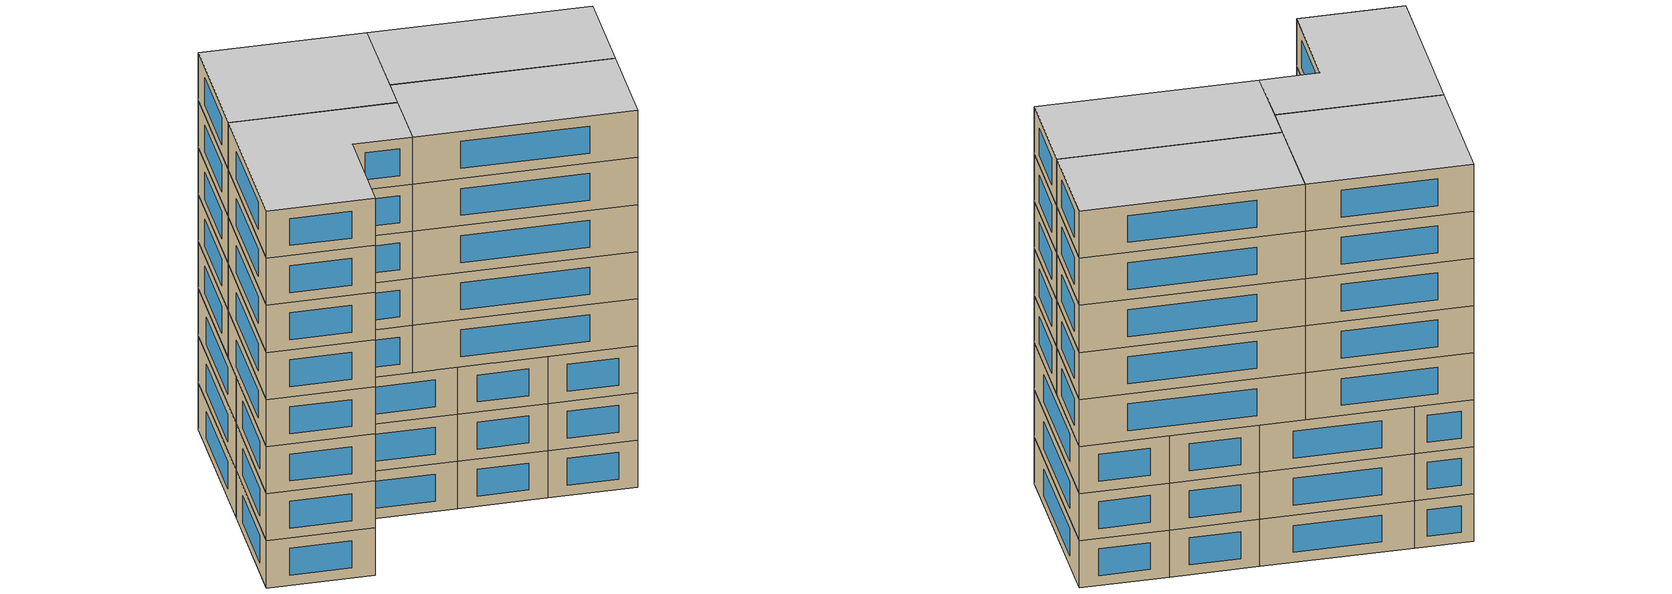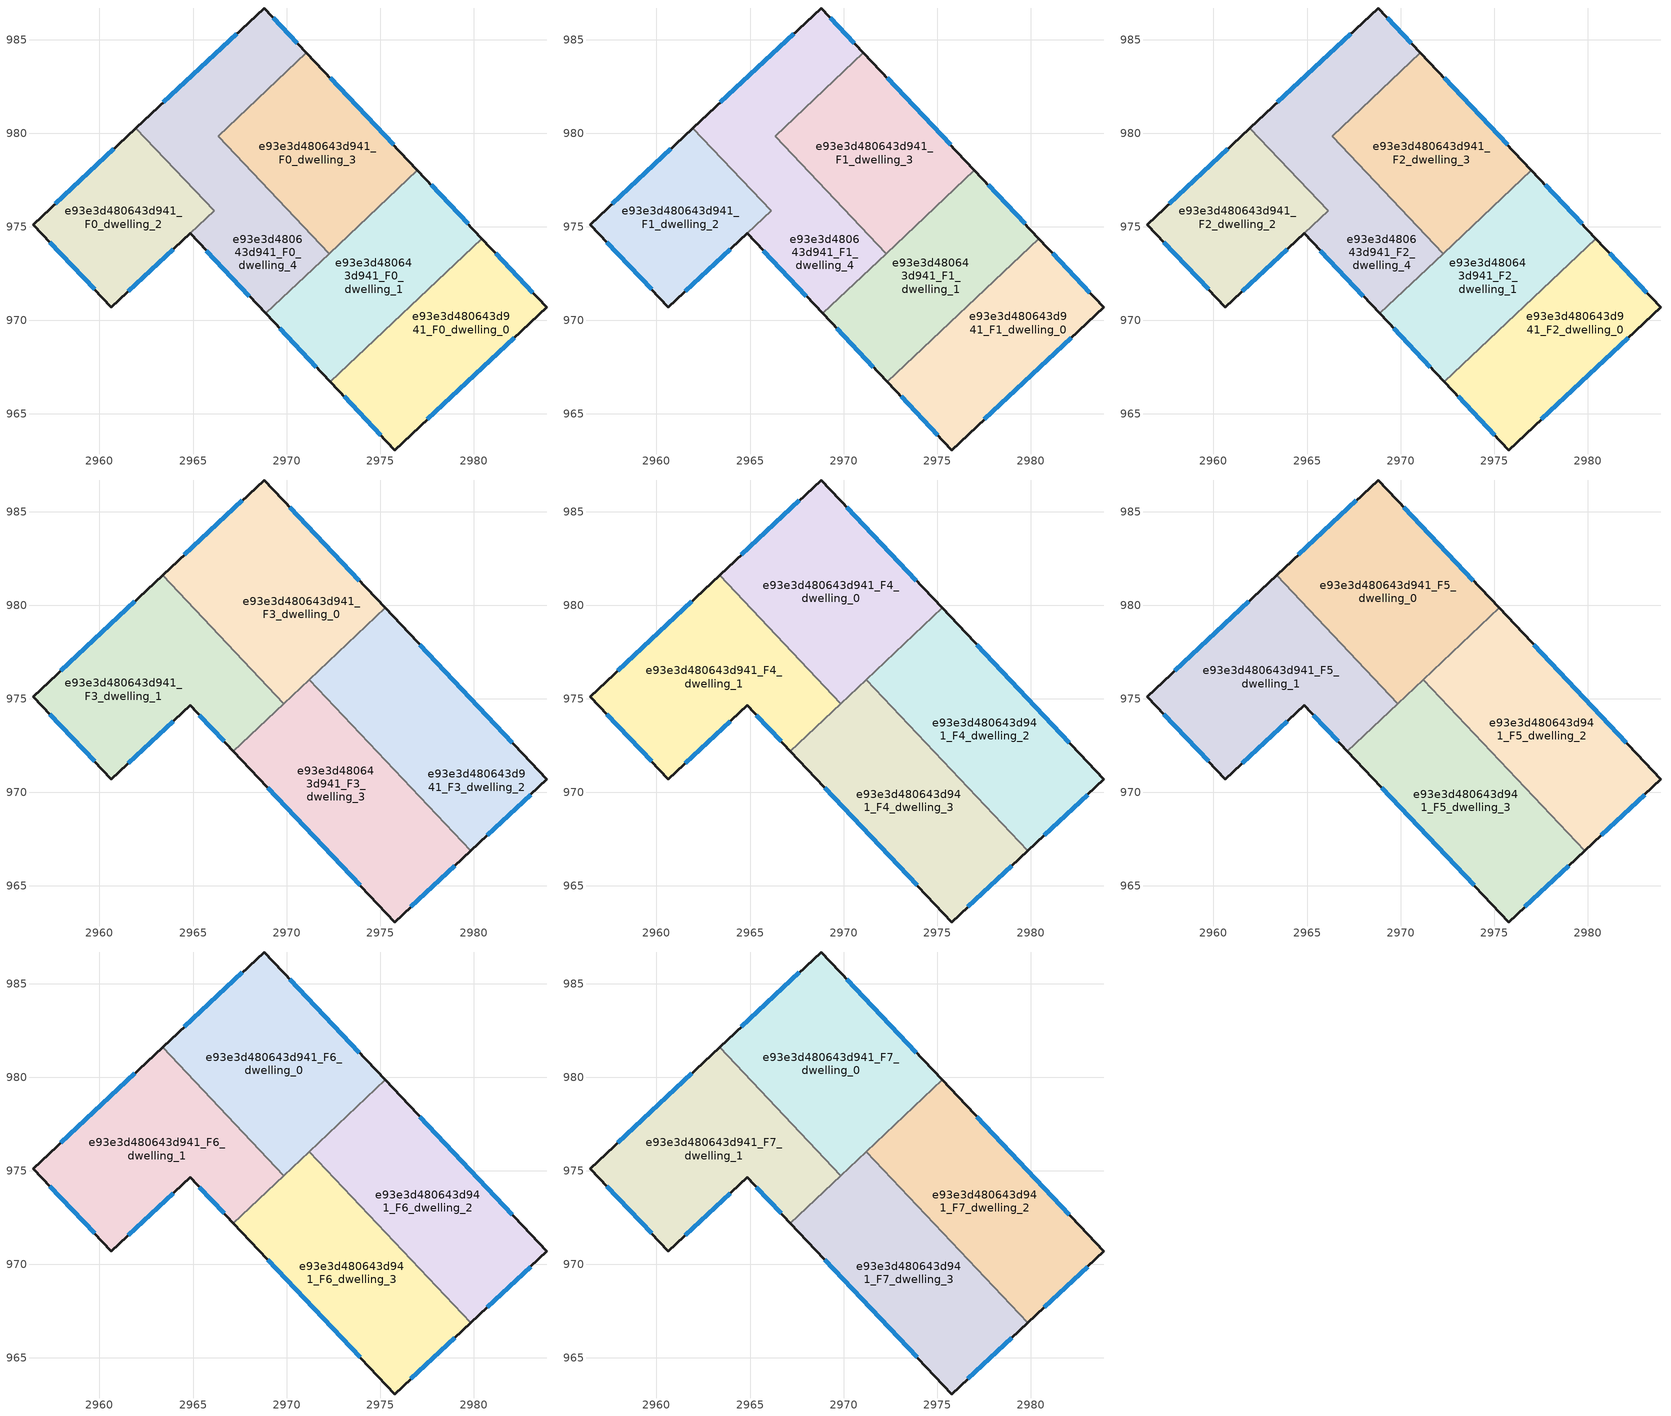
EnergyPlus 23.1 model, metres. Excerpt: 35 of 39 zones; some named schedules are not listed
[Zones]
e93e3d480643d941_F0_dwelling_0
 floor ground (EU_floor_Construction): 2980.44,974.37 2983.91,970.7 2975.78,963.07 2972.34,966.71 z0
 wall outside (EU_wall_Construction): 2972.34,966.71 2975.78,963.07 2983.91,970.7 2980.44,974.37 z0:3
 wall to e93e3d480643d941_F0_dwelling_1 (EU_wall_Construction): 2980.44,974.37 2972.34,966.71 z0:3
 window (EU_Window_Construction): 2983.17,971.49 2981.18,973.59 / 2977.52,964.71 2982.17,969.07 / 2973.07,965.93 2975.04,963.85 z0.64:2.36
e93e3d480643d941_F0_dwelling_1
 floor ground (EU_floor_Construction): 2976.99,978.03 2980.44,974.37 2972.34,966.71 2968.88,970.37 z0
 wall outside (EU_wall_Construction): 2968.88,970.37 2972.34,966.71 / 2980.44,974.37 2976.99,978.03 z0:3
 wall to e93e3d480643d941_F0_dwelling_3 (EU_wall_Construction): 2976.99,978.03 2972.27,973.57 z0:3
 wall to e93e3d480643d941_F0_dwelling_4 (EU_wall_Construction): 2972.27,973.57 2968.88,970.37 z0:3
 window (EU_Window_Construction): 2969.62,969.58 2971.6,967.5 / 2979.7,975.16 2977.73,977.24 z0.64:2.36
e93e3d480643d941_F0_dwelling_2
 floor ground (EU_floor_Construction): 2961.95,980.27 2966.12,975.85 2960.63,970.71 2956.46,975.12 z0
 wall outside (EU_wall_Construction): 2961.95,980.27 2956.46,975.12 2960.63,970.71 2964.84,974.65 z0:3
 wall to e93e3d480643d941_F0_dwelling_4 (EU_wall_Construction): 2964.84,974.65 2966.12,975.85 2961.95,980.27 z0:3
 window (EU_Window_Construction): 2957.35,974.18 2959.74,971.65 / 2960.77,979.17 2957.63,976.22 / 2961.53,971.55 2963.94,973.8 z0.64:2.36
e93e3d480643d941_F0_dwelling_3
 floor ground (EU_floor_Construction): 2971.05,984.31 2976.99,978.03 2972.27,973.57 2966.34,979.85 z0
 wall outside (EU_wall_Construction): 2976.99,978.03 2971.05,984.31 z0:3
 wall to e93e3d480643d941_F0_dwelling_4 (EU_wall_Construction): 2971.05,984.31 2966.34,979.85 2972.27,973.57 z0:3
 window (EU_Window_Construction): 2975.72,979.37 2972.32,982.96 z0.64:2.36
e93e3d480643d941_F0_dwelling_4
 floor ground (EU_floor_Construction): 2971.05,984.31 2966.34,979.85 2972.27,973.57 2968.88,970.37 2964.84,974.65 2966.12,975.85 2961.95,980.27 2968.8,986.69 z0
 wall outside (EU_wall_Construction): 2971.05,984.31 2968.8,986.69 2961.95,980.27 / 2964.84,974.65 2968.88,970.37 z0:3
 window (EU_Window_Construction): 2967.33,985.32 2963.41,981.64 / 2970.57,984.82 2969.28,986.18 / 2965.71,973.73 2968.02,971.28 z0.64:2.36
e93e3d480643d941_F1_dwelling_0
 floor to e93e3d480643d941_F0_dwelling_0 (EU_floor_Construction): 2980.44,974.37 2983.91,970.7 2975.78,963.07 2972.34,966.71 z3
 wall outside (EU_wall_Construction): 2972.34,966.71 2975.78,963.07 2983.91,970.7 2980.44,974.37 z3:6
 wall to e93e3d480643d941_F1_dwelling_1 (EU_wall_Construction): 2980.44,974.37 2972.34,966.71 z3:6
 window (EU_Window_Construction): 2983.17,971.49 2981.18,973.59 / 2977.52,964.71 2982.17,969.07 / 2973.07,965.93 2975.04,963.85 z3.64:5.36
e93e3d480643d941_F1_dwelling_1
 floor to e93e3d480643d941_F0_dwelling_1 (EU_floor_Construction): 2976.99,978.03 2980.44,974.37 2972.34,966.71 2968.88,970.37 z3
 wall outside (EU_wall_Construction): 2968.88,970.37 2972.34,966.71 / 2980.44,974.37 2976.99,978.03 z3:6
 wall to e93e3d480643d941_F1_dwelling_3 (EU_wall_Construction): 2976.99,978.03 2972.27,973.57 z3:6
 wall to e93e3d480643d941_F1_dwelling_4 (EU_wall_Construction): 2972.27,973.57 2968.88,970.37 z3:6
 window (EU_Window_Construction): 2969.62,969.58 2971.6,967.5 / 2979.7,975.16 2977.73,977.24 z3.64:5.36
e93e3d480643d941_F1_dwelling_2
 floor to e93e3d480643d941_F0_dwelling_2 (EU_floor_Construction): 2961.95,980.27 2966.12,975.85 2960.63,970.71 2956.46,975.12 z3
 wall outside (EU_wall_Construction): 2961.95,980.27 2956.46,975.12 2960.63,970.71 2964.84,974.65 z3:6
 wall to e93e3d480643d941_F1_dwelling_4 (EU_wall_Construction): 2964.84,974.65 2966.12,975.85 2961.95,980.27 z3:6
 window (EU_Window_Construction): 2957.35,974.18 2959.74,971.65 / 2960.77,979.17 2957.63,976.22 / 2961.53,971.55 2963.94,973.8 z3.64:5.36
e93e3d480643d941_F1_dwelling_3
 floor to e93e3d480643d941_F0_dwelling_3 (EU_floor_Construction): 2971.05,984.31 2976.99,978.03 2972.27,973.57 2966.34,979.85 z3
 wall outside (EU_wall_Construction): 2976.99,978.03 2971.05,984.31 z3:6
 wall to e93e3d480643d941_F1_dwelling_4 (EU_wall_Construction): 2971.05,984.31 2966.34,979.85 2972.27,973.57 z3:6
 window (EU_Window_Construction): 2975.72,979.37 2972.32,982.96 z3.64:5.36
e93e3d480643d941_F1_dwelling_4
 floor to e93e3d480643d941_F0_dwelling_4 (EU_floor_Construction): 2971.05,984.31 2966.34,979.85 2972.27,973.57 2968.88,970.37 2964.84,974.65 2966.12,975.85 2961.95,980.27 2968.8,986.69 z3
 wall outside (EU_wall_Construction): 2971.05,984.31 2968.8,986.69 2961.95,980.27 / 2964.84,974.65 2968.88,970.37 z3:6
 window (EU_Window_Construction): 2967.33,985.32 2963.41,981.64 / 2970.57,984.82 2969.28,986.18 / 2965.71,973.73 2968.02,971.28 z3.64:5.36
e93e3d480643d941_F2_dwelling_0
 floor to e93e3d480643d941_F1_dwelling_0 (EU_floor_Construction): 2980.44,974.37 2983.91,970.7 2975.78,963.07 2972.34,966.71 z6
 wall outside (EU_wall_Construction): 2972.34,966.71 2975.78,963.07 2983.91,970.7 2980.44,974.37 z6:9
 wall to e93e3d480643d941_F2_dwelling_1 (EU_wall_Construction): 2980.44,974.37 2972.34,966.71 z6:9
 window (EU_Window_Construction): 2983.17,971.49 2981.18,973.59 / 2977.52,964.71 2982.17,969.07 / 2973.07,965.93 2975.04,963.85 z6.64:8.36
e93e3d480643d941_F2_dwelling_1
 floor to e93e3d480643d941_F1_dwelling_1 (EU_floor_Construction): 2976.99,978.03 2980.44,974.37 2972.34,966.71 2968.88,970.37 z6
 wall outside (EU_wall_Construction): 2968.88,970.37 2972.34,966.71 / 2980.44,974.37 2976.99,978.03 z6:9
 wall to e93e3d480643d941_F2_dwelling_3 (EU_wall_Construction): 2976.99,978.03 2972.27,973.57 z6:9
 wall to e93e3d480643d941_F2_dwelling_4 (EU_wall_Construction): 2972.27,973.57 2968.88,970.37 z6:9
 window (EU_Window_Construction): 2969.62,969.58 2971.6,967.5 / 2979.7,975.16 2977.73,977.24 z6.64:8.36
 ceiling adiabatic (EU_roof_Construction): 2976.39,970.55 2972.94,974.2 2968.88,970.37 2972.34,966.71 z9
e93e3d480643d941_F2_dwelling_2
 floor to e93e3d480643d941_F1_dwelling_2 (EU_floor_Construction): 2961.95,980.27 2966.12,975.85 2960.63,970.71 2956.46,975.12 z6
 wall outside (EU_wall_Construction): 2961.95,980.27 2956.46,975.12 2960.63,970.71 2964.84,974.65 z6:9
 wall to e93e3d480643d941_F2_dwelling_4 (EU_wall_Construction): 2964.84,974.65 2966.12,975.85 2961.95,980.27 z6:9
 window (EU_Window_Construction): 2957.35,974.18 2959.74,971.65 / 2960.77,979.17 2957.63,976.22 / 2961.53,971.55 2963.94,973.8 z6.64:8.36
e93e3d480643d941_F2_dwelling_3
 floor to e93e3d480643d941_F1_dwelling_3 (EU_floor_Construction): 2971.05,984.31 2976.99,978.03 2972.27,973.57 2966.34,979.85 z6
 wall outside (EU_wall_Construction): 2976.99,978.03 2971.05,984.31 z6:9
 wall to e93e3d480643d941_F2_dwelling_4 (EU_wall_Construction): 2971.05,984.31 2966.34,979.85 2972.27,973.57 z6:9
 window (EU_Window_Construction): 2975.72,979.37 2972.32,982.96 z6.64:8.36
 ceiling adiabatic (EU_roof_Construction): 2975.26,979.86 2971.05,984.31 2966.34,979.85 2970.54,975.4 z9
e93e3d480643d941_F2_dwelling_4
 floor to e93e3d480643d941_F1_dwelling_4 (EU_floor_Construction): 2971.05,984.31 2966.34,979.85 2972.27,973.57 2968.88,970.37 2964.84,974.65 2966.12,975.85 2961.95,980.27 2968.8,986.69 z6
 wall outside (EU_wall_Construction): 2971.05,984.31 2968.8,986.69 2961.95,980.27 / 2964.84,974.65 2968.88,970.37 z6:9
 window (EU_Window_Construction): 2967.33,985.32 2963.41,981.64 / 2970.57,984.82 2969.28,986.18 / 2965.71,973.73 2968.02,971.28 z6.64:8.36
e93e3d480643d941_F3_dwelling_0
 floor to e93e3d480643d941_F2_dwelling_4 (EU_floor_Construction): 2968.8,986.69 2971.05,984.31 2966.34,979.85 2970.54,975.4 2969.85,974.75 2963.37,981.6 z9
 floor adiabatic (EU_floor_Construction): 2971.05,984.31 2975.26,979.86 2970.54,975.4 2966.34,979.85 z9
 wall outside (EU_wall_Construction): 2975.26,979.86 2968.8,986.69 2963.37,981.6 z9:12
 wall to e93e3d480643d941_F3_dwelling_1 (EU_wall_Construction): 2963.37,981.6 2969.85,974.75 z9:12
 wall to e93e3d480643d941_F3_dwelling_2 (EU_wall_Construction): 2971.21,976.03 2975.26,979.86 z9:12
 wall to e93e3d480643d941_F3_dwelling_3 (EU_wall_Construction): 2969.85,974.75 2971.21,976.03 z9:12
 window (EU_Window_Construction): 2967.64,985.6 2964.53,982.69 / 2973.88,981.32 2970.18,985.23 z9.64:11.36
e93e3d480643d941_F3_dwelling_1
 floor to e93e3d480643d941_F2_dwelling_2 (EU_floor_Construction): 2961.95,980.27 2966.12,975.85 2960.63,970.71 2956.46,975.12 z9
 floor to e93e3d480643d941_F2_dwelling_4 (EU_floor_Construction): 2963.37,981.6 2969.85,974.75 2967.16,972.2 2964.84,974.65 2966.12,975.85 2961.95,980.27 z9
 wall outside (EU_wall_Construction): 2963.37,981.6 2956.46,975.12 2960.63,970.71 2964.84,974.65 2967.16,972.2 z9:12
 wall to e93e3d480643d941_F3_dwelling_3 (EU_wall_Construction): 2967.16,972.2 2969.85,974.75 z9:12
 window (EU_Window_Construction): 2965.34,974.12 2966.66,972.72 / 2961.53,971.55 2963.94,973.8 / 2957.35,974.18 2959.74,971.65 / 2961.89,980.22 2957.94,976.51 z9.64:11.36
e93e3d480643d941_F3_dwelling_2
 floor to e93e3d480643d941_F2_dwelling_0 (EU_floor_Construction): 2980.44,974.37 2983.91,970.7 2979.85,966.89 2976.39,970.55 z9
 floor to e93e3d480643d941_F2_dwelling_1 (EU_floor_Construction): 2976.99,978.03 2980.44,974.37 2976.39,970.55 2972.94,974.2 z9
 floor to e93e3d480643d941_F2_dwelling_3 (EU_floor_Construction): 2975.26,979.86 2976.99,978.03 2972.94,974.2 2971.21,976.03 z9
 wall outside (EU_wall_Construction): 2979.85,966.89 2983.91,970.7 2975.26,979.86 z9:12
 wall to e93e3d480643d941_F3_dwelling_3 (EU_wall_Construction): 2971.21,976.03 2979.85,966.89 z9:12
 window (EU_Window_Construction): 2982.06,972.66 2977.11,977.89 / 2980.72,967.71 2983.04,969.89 z9.64:11.36
e93e3d480643d941_F3_dwelling_3
 floor to e93e3d480643d941_F2_dwelling_0 (EU_floor_Construction): 2976.39,970.55 2979.85,966.89 2975.78,963.07 2972.34,966.71 z9
 floor to e93e3d480643d941_F2_dwelling_3 (EU_floor_Construction): 2971.21,976.03 2972.94,974.2 2972.27,973.57 2970.54,975.4 z9
 floor to e93e3d480643d941_F2_dwelling_4 (EU_floor_Construction): 2970.54,975.4 2972.27,973.57 2968.88,970.37 2967.16,972.2 z9
 floor adiabatic (EU_floor_Construction): 2972.94,974.2 2976.39,970.55 2972.34,966.71 2968.88,970.37 z9
 wall outside (EU_wall_Construction): 2967.16,972.2 2975.78,963.07 2979.85,966.89 z9:12
 window (EU_Window_Construction): 2976.65,963.89 2978.98,966.07 / 2969,970.24 2973.93,965.03 z9.64:11.36
e93e3d480643d941_F4_dwelling_0
 floor to e93e3d480643d941_F3_dwelling_0 (EU_floor_Construction): 2968.8,986.69 2975.26,979.86 2969.85,974.75 2963.37,981.6 z12
 wall outside (EU_wall_Construction): 2975.26,979.86 2968.8,986.69 2963.37,981.6 z12:15
 wall to e93e3d480643d941_F4_dwelling_1 (EU_wall_Construction): 2963.37,981.6 2969.85,974.75 z12:15
 wall to e93e3d480643d941_F4_dwelling_2 (EU_wall_Construction): 2971.21,976.03 2975.26,979.86 z12:15
 wall to e93e3d480643d941_F4_dwelling_3 (EU_wall_Construction): 2969.85,974.75 2971.21,976.03 z12:15
 window (EU_Window_Construction): 2967.64,985.6 2964.53,982.69 / 2973.88,981.32 2970.18,985.23 z12.64:14.36
e93e3d480643d941_F4_dwelling_1
 floor to e93e3d480643d941_F3_dwelling_1 (EU_floor_Construction): 2963.37,981.6 2969.85,974.75 2967.16,972.2 2964.84,974.65 2960.63,970.71 2956.46,975.12 z12
 wall outside (EU_wall_Construction): 2963.37,981.6 2956.46,975.12 2960.63,970.71 2964.84,974.65 2967.16,972.2 z12:15
 wall to e93e3d480643d941_F4_dwelling_3 (EU_wall_Construction): 2967.16,972.2 2969.85,974.75 z12:15
 window (EU_Window_Construction): 2965.34,974.12 2966.66,972.72 / 2961.53,971.55 2963.94,973.8 / 2957.35,974.18 2959.74,971.65 / 2961.89,980.22 2957.94,976.51 z12.64:14.36
e93e3d480643d941_F4_dwelling_2
 floor to e93e3d480643d941_F3_dwelling_2 (EU_floor_Construction): 2975.26,979.86 2983.91,970.7 2979.85,966.89 2971.21,976.03 z12
 wall outside (EU_wall_Construction): 2979.85,966.89 2983.91,970.7 2975.26,979.86 z12:15
 wall to e93e3d480643d941_F4_dwelling_3 (EU_wall_Construction): 2971.21,976.03 2979.85,966.89 z12:15
 window (EU_Window_Construction): 2982.06,972.66 2977.11,977.89 / 2980.72,967.71 2983.04,969.89 z12.64:14.36
e93e3d480643d941_F4_dwelling_3
 floor to e93e3d480643d941_F3_dwelling_3 (EU_floor_Construction): 2971.21,976.03 2979.85,966.89 2975.78,963.07 2967.16,972.2 z12
 wall outside (EU_wall_Construction): 2967.16,972.2 2975.78,963.07 2979.85,966.89 z12:15
 window (EU_Window_Construction): 2976.65,963.89 2978.98,966.07 / 2969,970.24 2973.93,965.03 z12.64:14.36
e93e3d480643d941_F5_dwelling_0
 floor to e93e3d480643d941_F4_dwelling_0 (EU_floor_Construction): 2968.8,986.69 2975.26,979.86 2969.85,974.75 2963.37,981.6 z15
 wall outside (EU_wall_Construction): 2975.26,979.86 2968.8,986.69 2963.37,981.6 z15:18
 wall to e93e3d480643d941_F5_dwelling_1 (EU_wall_Construction): 2963.37,981.6 2969.85,974.75 z15:18
 wall to e93e3d480643d941_F5_dwelling_2 (EU_wall_Construction): 2971.21,976.03 2975.26,979.86 z15:18
 wall to e93e3d480643d941_F5_dwelling_3 (EU_wall_Construction): 2969.85,974.75 2971.21,976.03 z15:18
 window (EU_Window_Construction): 2967.64,985.6 2964.53,982.69 / 2973.88,981.32 2970.18,985.23 z15.64:17.36
e93e3d480643d941_F5_dwelling_1
 floor to e93e3d480643d941_F4_dwelling_1 (EU_floor_Construction): 2963.37,981.6 2969.85,974.75 2967.16,972.2 2964.84,974.65 2960.63,970.71 2956.46,975.12 z15
 wall outside (EU_wall_Construction): 2963.37,981.6 2956.46,975.12 2960.63,970.71 2964.84,974.65 2967.16,972.2 z15:18
 wall to e93e3d480643d941_F5_dwelling_3 (EU_wall_Construction): 2967.16,972.2 2969.85,974.75 z15:18
 window (EU_Window_Construction): 2965.34,974.12 2966.66,972.72 / 2961.53,971.55 2963.94,973.8 / 2957.35,974.18 2959.74,971.65 / 2961.89,980.22 2957.94,976.51 z15.64:17.36
e93e3d480643d941_F5_dwelling_2
 floor to e93e3d480643d941_F4_dwelling_2 (EU_floor_Construction): 2975.26,979.86 2983.91,970.7 2979.85,966.89 2971.21,976.03 z15
 wall outside (EU_wall_Construction): 2979.85,966.89 2983.91,970.7 2975.26,979.86 z15:18
 wall to e93e3d480643d941_F5_dwelling_3 (EU_wall_Construction): 2971.21,976.03 2979.85,966.89 z15:18
 window (EU_Window_Construction): 2982.06,972.66 2977.11,977.89 / 2980.72,967.71 2983.04,969.89 z15.64:17.36
e93e3d480643d941_F5_dwelling_3
 floor to e93e3d480643d941_F4_dwelling_3 (EU_floor_Construction): 2971.21,976.03 2979.85,966.89 2975.78,963.07 2967.16,972.2 z15
 wall outside (EU_wall_Construction): 2967.16,972.2 2975.78,963.07 2979.85,966.89 z15:18
 window (EU_Window_Construction): 2976.65,963.89 2978.98,966.07 / 2969,970.24 2973.93,965.03 z15.64:17.36
e93e3d480643d941_F6_dwelling_0
 floor to e93e3d480643d941_F5_dwelling_0 (EU_floor_Construction): 2968.8,986.69 2975.26,979.86 2969.85,974.75 2963.37,981.6 z18
 wall outside (EU_wall_Construction): 2975.26,979.86 2968.8,986.69 2963.37,981.6 z18:21
 wall to e93e3d480643d941_F6_dwelling_1 (EU_wall_Construction): 2963.37,981.6 2969.85,974.75 z18:21
 wall to e93e3d480643d941_F6_dwelling_2 (EU_wall_Construction): 2971.21,976.03 2975.26,979.86 z18:21
 wall to e93e3d480643d941_F6_dwelling_3 (EU_wall_Construction): 2969.85,974.75 2971.21,976.03 z18:21
 window (EU_Window_Construction): 2967.64,985.6 2964.53,982.69 / 2973.88,981.32 2970.18,985.23 z18.64:20.36
e93e3d480643d941_F6_dwelling_1
 floor to e93e3d480643d941_F5_dwelling_1 (EU_floor_Construction): 2963.37,981.6 2969.85,974.75 2967.16,972.2 2964.84,974.65 2960.63,970.71 2956.46,975.12 z18
 wall outside (EU_wall_Construction): 2963.37,981.6 2956.46,975.12 2960.63,970.71 2964.84,974.65 2967.16,972.2 z18:21
 wall to e93e3d480643d941_F6_dwelling_3 (EU_wall_Construction): 2967.16,972.2 2969.85,974.75 z18:21
 window (EU_Window_Construction): 2965.34,974.12 2966.66,972.72 / 2961.53,971.55 2963.94,973.8 / 2957.35,974.18 2959.74,971.65 / 2961.89,980.22 2957.94,976.51 z18.64:20.36
e93e3d480643d941_F6_dwelling_2
 floor to e93e3d480643d941_F5_dwelling_2 (EU_floor_Construction): 2975.26,979.86 2983.91,970.7 2979.85,966.89 2971.21,976.03 z18
 wall outside (EU_wall_Construction): 2979.85,966.89 2983.91,970.7 2975.26,979.86 z18:21
 wall to e93e3d480643d941_F6_dwelling_3 (EU_wall_Construction): 2971.21,976.03 2979.85,966.89 z18:21
 window (EU_Window_Construction): 2982.06,972.66 2977.11,977.89 / 2980.72,967.71 2983.04,969.89 z18.64:20.36
e93e3d480643d941_F6_dwelling_3
 floor to e93e3d480643d941_F5_dwelling_3 (EU_floor_Construction): 2971.21,976.03 2979.85,966.89 2975.78,963.07 2967.16,972.2 z18
 wall outside (EU_wall_Construction): 2967.16,972.2 2975.78,963.07 2979.85,966.89 z18:21
 window (EU_Window_Construction): 2976.65,963.89 2978.98,966.07 / 2969,970.24 2973.93,965.03 z18.64:20.36
e93e3d480643d941_F7_dwelling_0
 floor to e93e3d480643d941_F6_dwelling_0 (EU_floor_Construction): 2968.8,986.69 2975.26,979.86 2969.85,974.75 2963.37,981.6 z21
 wall outside (EU_wall_Construction): 2975.26,979.86 2968.8,986.69 2963.37,981.6 z21:24
 wall to e93e3d480643d941_F7_dwelling_1 (EU_wall_Construction): 2963.37,981.6 2969.85,974.75 z21:24
 wall to e93e3d480643d941_F7_dwelling_2 (EU_wall_Construction): 2971.21,976.03 2975.26,979.86 z21:24
 wall to e93e3d480643d941_F7_dwelling_3 (EU_wall_Construction): 2969.85,974.75 2971.21,976.03 z21:24
 window (EU_Window_Construction): 2967.64,985.6 2964.53,982.69 / 2973.88,981.32 2970.18,985.23 z21.64:23.36
 ceiling to e93e3d480643d941_F8_dwelling_0 (EU_floor_Construction): 2975.26,979.86 2968.8,986.69 2963.37,981.6 2969.85,974.75 z24
e93e3d480643d941_F7_dwelling_1
 floor to e93e3d480643d941_F6_dwelling_1 (EU_floor_Construction): 2963.37,981.6 2969.85,974.75 2967.16,972.2 2964.84,974.65 2960.63,970.71 2956.46,975.12 z21
 wall outside (EU_wall_Construction): 2963.37,981.6 2956.46,975.12 2960.63,970.71 2964.84,974.65 2967.16,972.2 z21:24
 wall to e93e3d480643d941_F7_dwelling_3 (EU_wall_Construction): 2967.16,972.2 2969.85,974.75 z21:24
 window (EU_Window_Construction): 2965.34,974.12 2966.66,972.72 / 2961.53,971.55 2963.94,973.8 / 2957.35,974.18 2959.74,971.65 / 2961.89,980.22 2957.94,976.51 z21.64:23.36
 ceiling to e93e3d480643d941_F8_dwelling_1 (EU_floor_Construction): 2967.16,972.2 2969.85,974.75 2963.37,981.6 2956.46,975.12 2960.63,970.71 2964.84,974.65 z24
e93e3d480643d941_F7_dwelling_2
 floor to e93e3d480643d941_F6_dwelling_2 (EU_floor_Construction): 2975.26,979.86 2983.91,970.7 2979.85,966.89 2971.21,976.03 z21
 wall outside (EU_wall_Construction): 2979.85,966.89 2983.91,970.7 2975.26,979.86 z21:24
 wall to e93e3d480643d941_F7_dwelling_3 (EU_wall_Construction): 2971.21,976.03 2979.85,966.89 z21:24
 window (EU_Window_Construction): 2982.06,972.66 2977.11,977.89 / 2980.72,967.71 2983.04,969.89 z21.64:23.36
 ceiling to e93e3d480643d941_F8_dwelling_2 (EU_floor_Construction): 2983.91,970.7 2975.26,979.86 2971.21,976.03 2979.85,966.89 z24
e93e3d480643d941_F7_dwelling_3
 floor to e93e3d480643d941_F6_dwelling_3 (EU_floor_Construction): 2971.21,976.03 2979.85,966.89 2975.78,963.07 2967.16,972.2 z21
 wall outside (EU_wall_Construction): 2967.16,972.2 2975.78,963.07 2979.85,966.89 z21:24
 window (EU_Window_Construction): 2976.65,963.89 2978.98,966.07 / 2969,970.24 2973.93,965.03 z21.64:23.36
 ceiling to e93e3d480643d941_F8_dwelling_3 (EU_floor_Construction): 2979.85,966.89 2971.21,976.03 2967.16,972.2 2975.78,963.07 z24
[Building]
EU S2 Campaign: North Axis=0; Terrain=City; Solar Distribution=FullExterior
[Site:Location]
Yerevan-Zvartnots.Intl.AP: Latitude=40.15; Longitude=44.383; Time Zone=4; Elevation=854
[SizingPeriod:WeatherFileDays]
AnnualSizingPeriod: Begin Month=1; Begin Day of Month=1; End Month=12; End Day of Month=31; Day of Week for Start Day=Monday; Use Weather File Daylight Saving Period=No; Use Weather File Rain and Snow Indicators=No
[MATERIAL]
EU_InternalMass_Material: Roughness=MediumRough; Thickness=0.1; Conductivity=1; Density=1800; Specific Heat=900; Thermal Absorptance=0.9; Solar Absorptance=0.7; Visible Absorptance=0.7
[MATERIAL:NOMASS] Roughness=MediumRough; Thermal Absorptance=0.9; Solar Absorptance=0.7; Visible Absorptance=0.7
Name | Thermal Resistance
EU_wall_NoMass | 1.05043
EU_roof_NoMass | 1.45357
EU_floor_NoMass | 0.478065
[WINDOWMATERIAL:SIMPLEGLAZINGSYSTEM]
EU_Window_SimpleGlazing: UFactor=2.5566; Solar Heat Gain Coefficient=0.75; Visible Transmittance=0.75
[CONSTRUCTION]
EU_wall_Construction: EU_wall_NoMass
EU_roof_Construction: EU_roof_NoMass
EU_floor_Construction: EU_floor_NoMass
EU_Window_Construction: EU_Window_SimpleGlazing
EU_InternalMass_Construction: EU_InternalMass_Material
[ZONE] Type=1; Multiplier=1; Ceiling Height=autocalculate; Floor Area=autocalculate; Part of Total Floor Area=Yes
Name | Volume
e93e3d480643d941_F0_dwelling_0; e93e3d480643d941_F1_dwelling_0; e93e3d480643d941_F2_dwelling_0 | 168.236
e93e3d480643d941_F3_dwelling_0; e93e3d480643d941_F4_dwelling_0; e93e3d480643d941_F5_dwelling_0; e93e3d480643d941_F6_dwelling_0; e93e3d480643d941_F7_dwelling_0 | 210.327
e93e3d480643d941_F0_dwelling_1; e93e3d480643d941_F1_dwelling_1; e93e3d480643d941_F2_dwelling_1 | 168.291
e93e3d480643d941_F3_dwelling_1; e93e3d480643d941_F4_dwelling_1; e93e3d480643d941_F5_dwelling_1; e93e3d480643d941_F6_dwelling_1; e93e3d480643d941_F7_dwelling_1 | 210.315
e93e3d480643d941_F0_dwelling_2; e93e3d480643d941_F1_dwelling_2; e93e3d480643d941_F2_dwelling_2 | 137.236
e93e3d480643d941_F3_dwelling_2; e93e3d480643d941_F4_dwelling_2; e93e3d480643d941_F5_dwelling_2; e93e3d480643d941_F6_dwelling_2; e93e3d480643d941_F7_dwelling_2 | 210.311
e93e3d480643d941_F0_dwelling_3; e93e3d480643d941_F1_dwelling_3; e93e3d480643d941_F2_dwelling_3 | 168.242
e93e3d480643d941_F3_dwelling_3; e93e3d480643d941_F4_dwelling_3; e93e3d480643d941_F5_dwelling_3; e93e3d480643d941_F6_dwelling_3; e93e3d480643d941_F7_dwelling_3 | 210.343
e93e3d480643d941_F0_dwelling_4; e93e3d480643d941_F1_dwelling_4; e93e3d480643d941_F2_dwelling_4 | 199.29
[INTERNALMASS] Construction=EU_InternalMass_Construction
Name | Zone or ZoneList | Surface Area
e93e3d480643d941_F0_dwelling_0_EU_InternalMass | e93e3d480643d941_F0_dwelling_0 | 56.0788
e93e3d480643d941_F0_dwelling_1_EU_InternalMass | e93e3d480643d941_F0_dwelling_1 | 56.0972
e93e3d480643d941_F0_dwelling_2_EU_InternalMass | e93e3d480643d941_F0_dwelling_2 | 45.7455
e93e3d480643d941_F0_dwelling_3_EU_InternalMass | e93e3d480643d941_F0_dwelling_3 | 56.0785
e93e3d480643d941_F0_dwelling_4_EU_InternalMass | e93e3d480643d941_F0_dwelling_4 | 66.4307
e93e3d480643d941_F1_dwelling_0_EU_InternalMass | e93e3d480643d941_F1_dwelling_0 | 56.0788
e93e3d480643d941_F1_dwelling_1_EU_InternalMass | e93e3d480643d941_F1_dwelling_1 | 56.0972
e93e3d480643d941_F1_dwelling_2_EU_InternalMass | e93e3d480643d941_F1_dwelling_2 | 45.7455
e93e3d480643d941_F1_dwelling_3_EU_InternalMass | e93e3d480643d941_F1_dwelling_3 | 56.0785
e93e3d480643d941_F1_dwelling_4_EU_InternalMass | e93e3d480643d941_F1_dwelling_4 | 66.4307
e93e3d480643d941_F2_dwelling_0_EU_InternalMass | e93e3d480643d941_F2_dwelling_0 | 56.0788
e93e3d480643d941_F2_dwelling_1_EU_InternalMass | e93e3d480643d941_F2_dwelling_1 | 56.0972
e93e3d480643d941_F2_dwelling_2_EU_InternalMass | e93e3d480643d941_F2_dwelling_2 | 45.7455
e93e3d480643d941_F2_dwelling_3_EU_InternalMass | e93e3d480643d941_F2_dwelling_3 | 56.0785
e93e3d480643d941_F2_dwelling_4_EU_InternalMass | e93e3d480643d941_F2_dwelling_4 | 66.4307
e93e3d480643d941_F3_dwelling_0_EU_InternalMass | e93e3d480643d941_F3_dwelling_0 | 70.1091
e93e3d480643d941_F3_dwelling_1_EU_InternalMass | e93e3d480643d941_F3_dwelling_1 | 70.1051
e93e3d480643d941_F3_dwelling_2_EU_InternalMass | e93e3d480643d941_F3_dwelling_2 | 70.1038
e93e3d480643d941_F3_dwelling_3_EU_InternalMass | e93e3d480643d941_F3_dwelling_3 | 70.1142
e93e3d480643d941_F4_dwelling_0_EU_InternalMass | e93e3d480643d941_F4_dwelling_0 | 70.1091
e93e3d480643d941_F4_dwelling_1_EU_InternalMass | e93e3d480643d941_F4_dwelling_1 | 70.1051
e93e3d480643d941_F4_dwelling_2_EU_InternalMass | e93e3d480643d941_F4_dwelling_2 | 70.1038
e93e3d480643d941_F4_dwelling_3_EU_InternalMass | e93e3d480643d941_F4_dwelling_3 | 70.1142
e93e3d480643d941_F5_dwelling_0_EU_InternalMass | e93e3d480643d941_F5_dwelling_0 | 70.1091
e93e3d480643d941_F5_dwelling_1_EU_InternalMass | e93e3d480643d941_F5_dwelling_1 | 70.1051
e93e3d480643d941_F5_dwelling_2_EU_InternalMass | e93e3d480643d941_F5_dwelling_2 | 70.1038
e93e3d480643d941_F5_dwelling_3_EU_InternalMass | e93e3d480643d941_F5_dwelling_3 | 70.1142
e93e3d480643d941_F6_dwelling_0_EU_InternalMass | e93e3d480643d941_F6_dwelling_0 | 70.1091
e93e3d480643d941_F6_dwelling_1_EU_InternalMass | e93e3d480643d941_F6_dwelling_1 | 70.1051
e93e3d480643d941_F6_dwelling_2_EU_InternalMass | e93e3d480643d941_F6_dwelling_2 | 70.1038
e93e3d480643d941_F6_dwelling_3_EU_InternalMass | e93e3d480643d941_F6_dwelling_3 | 70.1142
e93e3d480643d941_F7_dwelling_0_EU_InternalMass | e93e3d480643d941_F7_dwelling_0 | 70.1091
e93e3d480643d941_F7_dwelling_1_EU_InternalMass | e93e3d480643d941_F7_dwelling_1 | 70.1051
e93e3d480643d941_F7_dwelling_2_EU_InternalMass | e93e3d480643d941_F7_dwelling_2 | 70.1038
e93e3d480643d941_F7_dwelling_3_EU_InternalMass | e93e3d480643d941_F7_dwelling_3 | 70.1142
[OTHEREQUIPMENT] Fuel Type=Electricity; Design Level Calculation Method=Watts/Area; Power per Zone Floor Area=1; Fraction Latent=0; Fraction Radiant=0; Fraction Lost=0; Carbon Dioxide Generation Rate=0; EndUse Subcategory=EU_Step8_InternalGains
Name | Zone or ZoneList or Space or SpaceList | Schedule
EU_Step8_InternalGain_e93e3d480643d941_F0_dwelling_0_f000 | e93e3d480643d941_F0_dwelling_0 | EU_Step8_GainSchedule_e93e3d480643d941_F0_dwelling_0_f000
EU_Step8_InternalGain_e93e3d480643d941_F0_dwelling_1_f000 | e93e3d480643d941_F0_dwelling_1 | EU_Step8_GainSchedule_e93e3d480643d941_F0_dwelling_1_f000
EU_Step8_InternalGain_e93e3d480643d941_F0_dwelling_2_f000 | e93e3d480643d941_F0_dwelling_2 | EU_Step8_GainSchedule_e93e3d480643d941_F0_dwelling_2_f000
EU_Step8_InternalGain_e93e3d480643d941_F0_dwelling_3_f000 | e93e3d480643d941_F0_dwelling_3 | EU_Step8_GainSchedule_e93e3d480643d941_F0_dwelling_3_f000
EU_Step8_InternalGain_e93e3d480643d941_F0_dwelling_4_f000 | e93e3d480643d941_F0_dwelling_4 | EU_Step8_GainSchedule_e93e3d480643d941_F0_dwelling_4_f000
EU_Step8_InternalGain_e93e3d480643d941_F1_dwelling_0_f000 | e93e3d480643d941_F1_dwelling_0 | EU_Step8_GainSchedule_e93e3d480643d941_F1_dwelling_0_f000
EU_Step8_InternalGain_e93e3d480643d941_F1_dwelling_1_f000 | e93e3d480643d941_F1_dwelling_1 | EU_Step8_GainSchedule_e93e3d480643d941_F1_dwelling_1_f000
EU_Step8_InternalGain_e93e3d480643d941_F1_dwelling_2_f000 | e93e3d480643d941_F1_dwelling_2 | EU_Step8_GainSchedule_e93e3d480643d941_F1_dwelling_2_f000
EU_Step8_InternalGain_e93e3d480643d941_F1_dwelling_3_f000 | e93e3d480643d941_F1_dwelling_3 | EU_Step8_GainSchedule_e93e3d480643d941_F1_dwelling_3_f000
EU_Step8_InternalGain_e93e3d480643d941_F1_dwelling_4_f000 | e93e3d480643d941_F1_dwelling_4 | EU_Step8_GainSchedule_e93e3d480643d941_F1_dwelling_4_f000
EU_Step8_InternalGain_e93e3d480643d941_F2_dwelling_0_f000 | e93e3d480643d941_F2_dwelling_0 | EU_Step8_GainSchedule_e93e3d480643d941_F2_dwelling_0_f000
EU_Step8_InternalGain_e93e3d480643d941_F2_dwelling_1_f000 | e93e3d480643d941_F2_dwelling_1 | EU_Step8_GainSchedule_e93e3d480643d941_F2_dwelling_1_f000
EU_Step8_InternalGain_e93e3d480643d941_F2_dwelling_2_f000 | e93e3d480643d941_F2_dwelling_2 | EU_Step8_GainSchedule_e93e3d480643d941_F2_dwelling_2_f000
EU_Step8_InternalGain_e93e3d480643d941_F2_dwelling_3_f000 | e93e3d480643d941_F2_dwelling_3 | EU_Step8_GainSchedule_e93e3d480643d941_F2_dwelling_3_f000
EU_Step8_InternalGain_e93e3d480643d941_F2_dwelling_4_f000 | e93e3d480643d941_F2_dwelling_4 | EU_Step8_GainSchedule_e93e3d480643d941_F2_dwelling_4_f000
EU_Step8_InternalGain_e93e3d480643d941_F3_dwelling_0_f000 | e93e3d480643d941_F3_dwelling_0 | EU_Step8_GainSchedule_e93e3d480643d941_F3_dwelling_0_f000
EU_Step8_InternalGain_e93e3d480643d941_F3_dwelling_1_f000 | e93e3d480643d941_F3_dwelling_1 | EU_Step8_GainSchedule_e93e3d480643d941_F3_dwelling_1_f000
EU_Step8_InternalGain_e93e3d480643d941_F3_dwelling_2_f000 | e93e3d480643d941_F3_dwelling_2 | EU_Step8_GainSchedule_e93e3d480643d941_F3_dwelling_2_f000
EU_Step8_InternalGain_e93e3d480643d941_F3_dwelling_3_f000 | e93e3d480643d941_F3_dwelling_3 | EU_Step8_GainSchedule_e93e3d480643d941_F3_dwelling_3_f000
EU_Step8_InternalGain_e93e3d480643d941_F4_dwelling_0_f000 | e93e3d480643d941_F4_dwelling_0 | EU_Step8_GainSchedule_e93e3d480643d941_F4_dwelling_0_f000
EU_Step8_InternalGain_e93e3d480643d941_F4_dwelling_1_f000 | e93e3d480643d941_F4_dwelling_1 | EU_Step8_GainSchedule_e93e3d480643d941_F4_dwelling_1_f000
EU_Step8_InternalGain_e93e3d480643d941_F4_dwelling_2_f000 | e93e3d480643d941_F4_dwelling_2 | EU_Step8_GainSchedule_e93e3d480643d941_F4_dwelling_2_f000
EU_Step8_InternalGain_e93e3d480643d941_F4_dwelling_3_f000 | e93e3d480643d941_F4_dwelling_3 | EU_Step8_GainSchedule_e93e3d480643d941_F4_dwelling_3_f000
EU_Step8_InternalGain_e93e3d480643d941_F5_dwelling_0_f000 | e93e3d480643d941_F5_dwelling_0 | EU_Step8_GainSchedule_e93e3d480643d941_F5_dwelling_0_f000
EU_Step8_InternalGain_e93e3d480643d941_F5_dwelling_1_f000 | e93e3d480643d941_F5_dwelling_1 | EU_Step8_GainSchedule_e93e3d480643d941_F5_dwelling_1_f000
EU_Step8_InternalGain_e93e3d480643d941_F5_dwelling_2_f000 | e93e3d480643d941_F5_dwelling_2 | EU_Step8_GainSchedule_e93e3d480643d941_F5_dwelling_2_f000
EU_Step8_InternalGain_e93e3d480643d941_F5_dwelling_3_f000 | e93e3d480643d941_F5_dwelling_3 | EU_Step8_GainSchedule_e93e3d480643d941_F5_dwelling_3_f000
EU_Step8_InternalGain_e93e3d480643d941_F6_dwelling_0_f000 | e93e3d480643d941_F6_dwelling_0 | EU_Step8_GainSchedule_e93e3d480643d941_F6_dwelling_0_f000
EU_Step8_InternalGain_e93e3d480643d941_F6_dwelling_1_f000 | e93e3d480643d941_F6_dwelling_1 | EU_Step8_GainSchedule_e93e3d480643d941_F6_dwelling_1_f000
EU_Step8_InternalGain_e93e3d480643d941_F6_dwelling_2_f000 | e93e3d480643d941_F6_dwelling_2 | EU_Step8_GainSchedule_e93e3d480643d941_F6_dwelling_2_f000
EU_Step8_InternalGain_e93e3d480643d941_F6_dwelling_3_f000 | e93e3d480643d941_F6_dwelling_3 | EU_Step8_GainSchedule_e93e3d480643d941_F6_dwelling_3_f000
EU_Step8_InternalGain_e93e3d480643d941_F7_dwelling_0_f000 | e93e3d480643d941_F7_dwelling_0 | EU_Step8_GainSchedule_e93e3d480643d941_F7_dwelling_0_f000
EU_Step8_InternalGain_e93e3d480643d941_F7_dwelling_1_f000 | e93e3d480643d941_F7_dwelling_1 | EU_Step8_GainSchedule_e93e3d480643d941_F7_dwelling_1_f000
EU_Step8_InternalGain_e93e3d480643d941_F7_dwelling_2_f000 | e93e3d480643d941_F7_dwelling_2 | EU_Step8_GainSchedule_e93e3d480643d941_F7_dwelling_2_f000
EU_Step8_InternalGain_e93e3d480643d941_F7_dwelling_3_f000 | e93e3d480643d941_F7_dwelling_3 | EU_Step8_GainSchedule_e93e3d480643d941_F7_dwelling_3_f000
[ZONEVENTILATION:DESIGNFLOWRATE] Schedule=EU_AlwaysOn; Design Flow Rate Calculation Method=AirChanges/Hour; Air Changes per Hour=0.557805; Ventilation Type=Natural; Fan Pressure Rise=0; Fan Total Efficiency=1; Constant Term Coefficient=1; Temperature Term Coefficient=0; Velocity Term Coefficient=0; Velocity Squared Term Coefficient=0; Minimum Indoor Temperature=-100; Maximum Indoor Temperature=100; Delta Temperature=-100; Minimum Outdoor Temperature=-100; Maximum Outdoor Temperature=100; Maximum Wind Speed=40
Name | Zone or ZoneList or Space or SpaceList
EU_ConstantAir_e93e3d480643d941_F0_dwelling_0 | e93e3d480643d941_F0_dwelling_0
EU_ConstantAir_e93e3d480643d941_F0_dwelling_1 | e93e3d480643d941_F0_dwelling_1
EU_ConstantAir_e93e3d480643d941_F0_dwelling_2 | e93e3d480643d941_F0_dwelling_2
EU_ConstantAir_e93e3d480643d941_F0_dwelling_3 | e93e3d480643d941_F0_dwelling_3
EU_ConstantAir_e93e3d480643d941_F0_dwelling_4 | e93e3d480643d941_F0_dwelling_4
EU_ConstantAir_e93e3d480643d941_F1_dwelling_0 | e93e3d480643d941_F1_dwelling_0
EU_ConstantAir_e93e3d480643d941_F1_dwelling_1 | e93e3d480643d941_F1_dwelling_1
EU_ConstantAir_e93e3d480643d941_F1_dwelling_2 | e93e3d480643d941_F1_dwelling_2
EU_ConstantAir_e93e3d480643d941_F1_dwelling_3 | e93e3d480643d941_F1_dwelling_3
EU_ConstantAir_e93e3d480643d941_F1_dwelling_4 | e93e3d480643d941_F1_dwelling_4
EU_ConstantAir_e93e3d480643d941_F2_dwelling_0 | e93e3d480643d941_F2_dwelling_0
EU_ConstantAir_e93e3d480643d941_F2_dwelling_1 | e93e3d480643d941_F2_dwelling_1
EU_ConstantAir_e93e3d480643d941_F2_dwelling_2 | e93e3d480643d941_F2_dwelling_2
EU_ConstantAir_e93e3d480643d941_F2_dwelling_3 | e93e3d480643d941_F2_dwelling_3
EU_ConstantAir_e93e3d480643d941_F2_dwelling_4 | e93e3d480643d941_F2_dwelling_4
EU_ConstantAir_e93e3d480643d941_F3_dwelling_0 | e93e3d480643d941_F3_dwelling_0
EU_ConstantAir_e93e3d480643d941_F3_dwelling_1 | e93e3d480643d941_F3_dwelling_1
EU_ConstantAir_e93e3d480643d941_F3_dwelling_2 | e93e3d480643d941_F3_dwelling_2
EU_ConstantAir_e93e3d480643d941_F3_dwelling_3 | e93e3d480643d941_F3_dwelling_3
EU_ConstantAir_e93e3d480643d941_F4_dwelling_0 | e93e3d480643d941_F4_dwelling_0
EU_ConstantAir_e93e3d480643d941_F4_dwelling_1 | e93e3d480643d941_F4_dwelling_1
EU_ConstantAir_e93e3d480643d941_F4_dwelling_2 | e93e3d480643d941_F4_dwelling_2
EU_ConstantAir_e93e3d480643d941_F4_dwelling_3 | e93e3d480643d941_F4_dwelling_3
EU_ConstantAir_e93e3d480643d941_F5_dwelling_0 | e93e3d480643d941_F5_dwelling_0
EU_ConstantAir_e93e3d480643d941_F5_dwelling_1 | e93e3d480643d941_F5_dwelling_1
EU_ConstantAir_e93e3d480643d941_F5_dwelling_2 | e93e3d480643d941_F5_dwelling_2
EU_ConstantAir_e93e3d480643d941_F5_dwelling_3 | e93e3d480643d941_F5_dwelling_3
EU_ConstantAir_e93e3d480643d941_F6_dwelling_0 | e93e3d480643d941_F6_dwelling_0
EU_ConstantAir_e93e3d480643d941_F6_dwelling_1 | e93e3d480643d941_F6_dwelling_1
EU_ConstantAir_e93e3d480643d941_F6_dwelling_2 | e93e3d480643d941_F6_dwelling_2
EU_ConstantAir_e93e3d480643d941_F6_dwelling_3 | e93e3d480643d941_F6_dwelling_3
EU_ConstantAir_e93e3d480643d941_F7_dwelling_0 | e93e3d480643d941_F7_dwelling_0
EU_ConstantAir_e93e3d480643d941_F7_dwelling_1 | e93e3d480643d941_F7_dwelling_1
EU_ConstantAir_e93e3d480643d941_F7_dwelling_2 | e93e3d480643d941_F7_dwelling_2
EU_ConstantAir_e93e3d480643d941_F7_dwelling_3 | e93e3d480643d941_F7_dwelling_3
[HVACTEMPLATE:ZONE:IDEALLOADSAIRSYSTEM] System Availability Schedule=EU_AlwaysOn; Maximum Heating Supply Air Temperature=50; Minimum Cooling Supply Air Temperature=13; Maximum Heating Supply Air Humidity Ratio=0.0156; Minimum Cooling Supply Air Humidity Ratio=0.0077; Heating Limit=NoLimit; Cooling Limit=NoLimit; Heating Availability Schedule=EU_AlwaysOn; Cooling Availability Schedule=EU_CoolingOff; Dehumidification Control Type=ConstantSensibleHeatRatio; Cooling Sensible Heat Ratio=0.7; Dehumidification Setpoint=60; Humidification Control Type=None; Humidification Setpoint=30; Outdoor Air Method=None; Outdoor Air Flow Rate per Person=0.00944; Outdoor Air Flow Rate per Zone Floor Area=0; Outdoor Air Flow Rate per Zone=0; Demand Controlled Ventilation Type=None; Outdoor Air Economizer Type=NoEconomizer; Heat Recovery Type=None; Sensible Heat Recovery Effectiveness=0.7; Latent Heat Recovery Effectiveness=0.65
Name | Template Thermostat
e93e3d480643d941_F0_dwelling_0 | EU_HeatOnly_e93e3d480643d941_F0_dwelling_0
e93e3d480643d941_F0_dwelling_1 | EU_HeatOnly_e93e3d480643d941_F0_dwelling_1
e93e3d480643d941_F0_dwelling_2 | EU_HeatOnly_e93e3d480643d941_F0_dwelling_2
e93e3d480643d941_F0_dwelling_3 | EU_HeatOnly_e93e3d480643d941_F0_dwelling_3
e93e3d480643d941_F0_dwelling_4 | EU_HeatOnly_e93e3d480643d941_F0_dwelling_4
e93e3d480643d941_F1_dwelling_0 | EU_HeatOnly_e93e3d480643d941_F1_dwelling_0
e93e3d480643d941_F1_dwelling_1 | EU_HeatOnly_e93e3d480643d941_F1_dwelling_1
e93e3d480643d941_F1_dwelling_2 | EU_HeatOnly_e93e3d480643d941_F1_dwelling_2
e93e3d480643d941_F1_dwelling_3 | EU_HeatOnly_e93e3d480643d941_F1_dwelling_3
e93e3d480643d941_F1_dwelling_4 | EU_HeatOnly_e93e3d480643d941_F1_dwelling_4
e93e3d480643d941_F2_dwelling_0 | EU_HeatOnly_e93e3d480643d941_F2_dwelling_0
e93e3d480643d941_F2_dwelling_1 | EU_HeatOnly_e93e3d480643d941_F2_dwelling_1
e93e3d480643d941_F2_dwelling_2 | EU_HeatOnly_e93e3d480643d941_F2_dwelling_2
e93e3d480643d941_F2_dwelling_3 | EU_HeatOnly_e93e3d480643d941_F2_dwelling_3
e93e3d480643d941_F2_dwelling_4 | EU_HeatOnly_e93e3d480643d941_F2_dwelling_4
e93e3d480643d941_F3_dwelling_0 | EU_HeatOnly_e93e3d480643d941_F3_dwelling_0
e93e3d480643d941_F3_dwelling_1 | EU_HeatOnly_e93e3d480643d941_F3_dwelling_1
e93e3d480643d941_F3_dwelling_2 | EU_HeatOnly_e93e3d480643d941_F3_dwelling_2
e93e3d480643d941_F3_dwelling_3 | EU_HeatOnly_e93e3d480643d941_F3_dwelling_3
e93e3d480643d941_F4_dwelling_0 | EU_HeatOnly_e93e3d480643d941_F4_dwelling_0
e93e3d480643d941_F4_dwelling_1 | EU_HeatOnly_e93e3d480643d941_F4_dwelling_1
e93e3d480643d941_F4_dwelling_2 | EU_HeatOnly_e93e3d480643d941_F4_dwelling_2
e93e3d480643d941_F4_dwelling_3 | EU_HeatOnly_e93e3d480643d941_F4_dwelling_3
e93e3d480643d941_F5_dwelling_0 | EU_HeatOnly_e93e3d480643d941_F5_dwelling_0
e93e3d480643d941_F5_dwelling_1 | EU_HeatOnly_e93e3d480643d941_F5_dwelling_1
e93e3d480643d941_F5_dwelling_2 | EU_HeatOnly_e93e3d480643d941_F5_dwelling_2
e93e3d480643d941_F5_dwelling_3 | EU_HeatOnly_e93e3d480643d941_F5_dwelling_3
e93e3d480643d941_F6_dwelling_0 | EU_HeatOnly_e93e3d480643d941_F6_dwelling_0
e93e3d480643d941_F6_dwelling_1 | EU_HeatOnly_e93e3d480643d941_F6_dwelling_1
e93e3d480643d941_F6_dwelling_2 | EU_HeatOnly_e93e3d480643d941_F6_dwelling_2
e93e3d480643d941_F6_dwelling_3 | EU_HeatOnly_e93e3d480643d941_F6_dwelling_3
e93e3d480643d941_F7_dwelling_0 | EU_HeatOnly_e93e3d480643d941_F7_dwelling_0
e93e3d480643d941_F7_dwelling_1 | EU_HeatOnly_e93e3d480643d941_F7_dwelling_1
e93e3d480643d941_F7_dwelling_2 | EU_HeatOnly_e93e3d480643d941_F7_dwelling_2
e93e3d480643d941_F7_dwelling_3 | EU_HeatOnly_e93e3d480643d941_F7_dwelling_3
[SIZING:ZONE] Zone Cooling Design Supply Air Temperature Input Method=SupplyAirTemperature; Zone Cooling Design Supply Air Temperature=13; Zone Heating Design Supply Air Temperature Input Method=SupplyAirTemperature; Zone Heating Design Supply Air Temperature=50; Zone Cooling Design Supply Air Humidity Ratio=0.008; Zone Heating Design Supply Air Humidity Ratio=0.008; Cooling Design Air Flow Method=DesignDay; Cooling Design Air Flow Rate=0; Cooling Minimum Air Flow per Zone Floor Area=0.000762; Cooling Minimum Air Flow=0; Cooling Minimum Air Flow Fraction=0.2; Heating Design Air Flow Method=DesignDay; Heating Design Air Flow Rate=0; Heating Maximum Air Flow per Zone Floor Area=0.002032; Heating Maximum Air Flow=0.141576; Heating Maximum Air Flow Fraction=0.3; Account for Dedicated Outdoor Air System=No; Dedicated Outdoor Air System Control Strategy=NeutralSupplyAir; Dedicated Outdoor Air Low Setpoint Temperature for Design=autosize; Dedicated Outdoor Air High Setpoint Temperature for Design=autosize; Zone Load Sizing Method=Sensible Load Only No Latent Load; Zone Latent Cooling Design Supply Air Humidity Ratio Input Method=HumidityRatioDifference; Zone Cooling Design Supply Air Humidity Ratio Difference=0.005; Zone Latent Heating Design Supply Air Humidity Ratio Input Method=HumidityRatioDifference; Zone Humidification Design Supply Air Humidity Ratio Difference=0.005
e93e3d480643d941_F0_dwelling_0; e93e3d480643d941_F0_dwelling_1; e93e3d480643d941_F0_dwelling_2; e93e3d480643d941_F0_dwelling_3; e93e3d480643d941_F0_dwelling_4; e93e3d480643d941_F1_dwelling_0; e93e3d480643d941_F1_dwelling_1; e93e3d480643d941_F1_dwelling_2; e93e3d480643d941_F1_dwelling_3; e93e3d480643d941_F1_dwelling_4; e93e3d480643d941_F2_dwelling_0; e93e3d480643d941_F2_dwelling_1; e93e3d480643d941_F2_dwelling_2; e93e3d480643d941_F2_dwelling_3; e93e3d480643d941_F2_dwelling_4; e93e3d480643d941_F3_dwelling_0; e93e3d480643d941_F3_dwelling_1; e93e3d480643d941_F3_dwelling_2; e93e3d480643d941_F3_dwelling_3; e93e3d480643d941_F4_dwelling_0; e93e3d480643d941_F4_dwelling_1; e93e3d480643d941_F4_dwelling_2; e93e3d480643d941_F4_dwelling_3; e93e3d480643d941_F5_dwelling_0; e93e3d480643d941_F5_dwelling_1; e93e3d480643d941_F5_dwelling_2; e93e3d480643d941_F5_dwelling_3; e93e3d480643d941_F6_dwelling_0; e93e3d480643d941_F6_dwelling_1; e93e3d480643d941_F6_dwelling_2; e93e3d480643d941_F6_dwelling_3; e93e3d480643d941_F7_dwelling_0; e93e3d480643d941_F7_dwelling_1; e93e3d480643d941_F7_dwelling_2; e93e3d480643d941_F7_dwelling_3
[SCHEDULE:FILE] Column Number=1; Rows to Skip at Top=0; Number of Hours of Data=8760; Column Separator=Comma; Interpolate to Timestep=No; Minutes per Item=60; Adjust Schedule for Daylight Savings=Yes
Name | File
EU_Step8_GainSchedule_e93e3d480643d941_F0_dwelling_0_f000 | ../../schedules/e93e3d480643d941/e93e3d480643d941_F0_dwelling_0_f000_gain.csv
EU_Step8_GainSchedule_e93e3d480643d941_F0_dwelling_1_f000 | ../../schedules/e93e3d480643d941/e93e3d480643d941_F0_dwelling_1_f000_gain.csv
EU_Step8_GainSchedule_e93e3d480643d941_F0_dwelling_2_f000 | ../../schedules/e93e3d480643d941/e93e3d480643d941_F0_dwelling_2_f000_gain.csv
EU_Step8_GainSchedule_e93e3d480643d941_F0_dwelling_3_f000 | ../../schedules/e93e3d480643d941/e93e3d480643d941_F0_dwelling_3_f000_gain.csv
EU_Step8_GainSchedule_e93e3d480643d941_F0_dwelling_4_f000 | ../../schedules/e93e3d480643d941/e93e3d480643d941_F0_dwelling_4_f000_gain.csv
EU_Step8_GainSchedule_e93e3d480643d941_F1_dwelling_0_f000 | ../../schedules/e93e3d480643d941/e93e3d480643d941_F1_dwelling_0_f000_gain.csv
EU_Step8_GainSchedule_e93e3d480643d941_F1_dwelling_1_f000 | ../../schedules/e93e3d480643d941/e93e3d480643d941_F1_dwelling_1_f000_gain.csv
EU_Step8_GainSchedule_e93e3d480643d941_F1_dwelling_2_f000 | ../../schedules/e93e3d480643d941/e93e3d480643d941_F1_dwelling_2_f000_gain.csv
EU_Step8_GainSchedule_e93e3d480643d941_F1_dwelling_3_f000 | ../../schedules/e93e3d480643d941/e93e3d480643d941_F1_dwelling_3_f000_gain.csv
EU_Step8_GainSchedule_e93e3d480643d941_F1_dwelling_4_f000 | ../../schedules/e93e3d480643d941/e93e3d480643d941_F1_dwelling_4_f000_gain.csv
EU_Step8_GainSchedule_e93e3d480643d941_F2_dwelling_0_f000 | ../../schedules/e93e3d480643d941/e93e3d480643d941_F2_dwelling_0_f000_gain.csv
